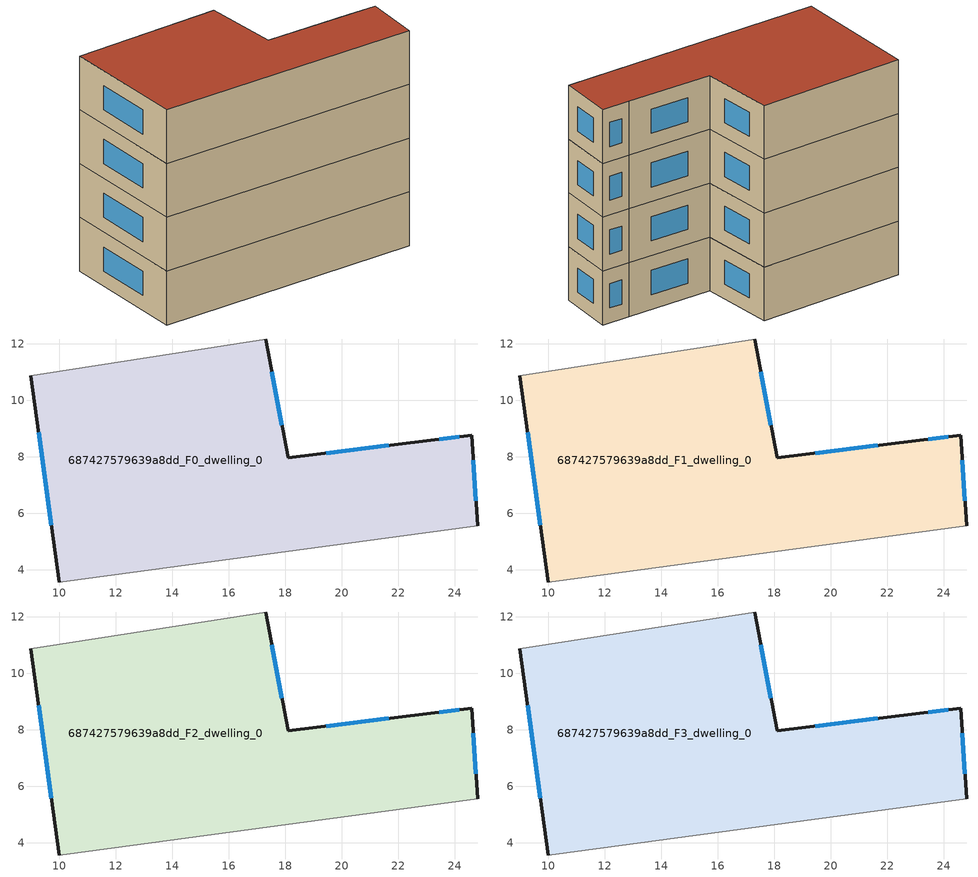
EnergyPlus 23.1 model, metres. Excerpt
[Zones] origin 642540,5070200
687427579639a8dd_F0_dwelling_0
 floor ground (EU_floor_Construction): 24.61,8.77 24.81,5.57 10,3.57 9,10.88 17.31,12.17 18.11,7.97 23.01,8.57 z0
 wall outside (EU_wall_Construction): 24.81,5.57 24.61,8.77 23.01,8.57 18.11,7.97 17.31,12.17 / 9,10.88 10,3.57 z0:3
 wall adiabatic (EU_wall_Construction): 10,3.57 24.81,5.57 / 17.31,12.17 9,10.88 z0:3
 window (EU_Window_Construction): 24.76,6.45 24.67,7.89 / 9.27,8.87 9.72,5.58 / 17.89,9.13 17.53,11.02 / 21.66,8.41 19.46,8.14 / 24.17,8.72 23.45,8.63 z0.83:2.17
687427579639a8dd_F1_dwelling_0
 floor to 687427579639a8dd_F0_dwelling_0 (EU_floor_Construction): 24.61,8.77 24.81,5.57 10,3.57 9,10.88 17.31,12.17 18.11,7.97 23.01,8.57 z3
 wall outside (EU_wall_Construction): 24.81,5.57 24.61,8.77 23.01,8.57 18.11,7.97 17.31,12.17 / 9,10.88 10,3.57 z3:6
 wall adiabatic (EU_wall_Construction): 10,3.57 24.81,5.57 / 17.31,12.17 9,10.88 z3:6
 window (EU_Window_Construction): 24.76,6.45 24.67,7.89 / 9.27,8.87 9.72,5.58 / 17.89,9.13 17.53,11.02 / 21.66,8.41 19.46,8.14 / 24.17,8.72 23.45,8.63 z3.83:5.17
687427579639a8dd_F2_dwelling_0
 floor to 687427579639a8dd_F1_dwelling_0 (EU_floor_Construction): 24.61,8.77 24.81,5.57 10,3.57 9,10.88 17.31,12.17 18.11,7.97 23.01,8.57 z6
 wall outside (EU_wall_Construction): 24.81,5.57 24.61,8.77 23.01,8.57 18.11,7.97 17.31,12.17 / 9,10.88 10,3.57 z6:9
 wall adiabatic (EU_wall_Construction): 10,3.57 24.81,5.57 / 17.31,12.17 9,10.88 z6:9
 window (EU_Window_Construction): 24.76,6.45 24.67,7.89 / 9.27,8.87 9.72,5.58 / 17.89,9.13 17.53,11.02 / 21.66,8.41 19.46,8.14 / 24.17,8.72 23.45,8.63 z6.83:8.17
687427579639a8dd_F3_dwelling_0
 floor to 687427579639a8dd_F2_dwelling_0 (EU_floor_Construction): 24.61,8.77 24.81,5.57 10,3.57 9,10.88 17.31,12.17 18.11,7.97 23.01,8.57 z9
 wall outside (EU_wall_Construction): 24.81,5.57 24.61,8.77 23.01,8.57 18.11,7.97 17.31,12.17 / 9,10.88 10,3.57 z9:12
 wall adiabatic (EU_wall_Construction): 10,3.57 24.81,5.57 / 17.31,12.17 9,10.88 z9:12
 window (EU_Window_Construction): 24.76,6.45 24.67,7.89 / 9.27,8.87 9.72,5.58 / 17.89,9.13 17.53,11.02 / 21.66,8.41 19.46,8.14 / 24.17,8.72 23.45,8.63 z9.83:11.17
 roof outside (EU_roof_Construction): 24.81,5.57 24.61,8.77 23.01,8.57 18.11,7.97 17.31,12.17 9,10.88 10,3.57 z12
[Building]
EU S2 Campaign: North Axis=0; Terrain=City; Solar Distribution=FullExterior
[Site:Location]
Lyon-Bron: Latitude=45.75; Longitude=5; Time Zone=1; Elevation=198
[SizingPeriod:WeatherFileDays]
AnnualSizingPeriod: Begin Month=1; Begin Day of Month=1; End Month=12; End Day of Month=31; Day of Week for Start Day=Monday; Use Weather File Daylight Saving Period=No; Use Weather File Rain and Snow Indicators=No
[MATERIAL]
EU_InternalMass_Material: Roughness=MediumRough; Thickness=0.1; Conductivity=1; Density=1800; Specific Heat=900; Thermal Absorptance=0.9; Solar Absorptance=0.7; Visible Absorptance=0.7
[MATERIAL:NOMASS] Roughness=MediumRough; Thermal Absorptance=0.9; Solar Absorptance=0.7; Visible Absorptance=0.7
Name | Thermal Resistance
EU_wall_NoMass | 0.87146
EU_roof_NoMass | 0.842276
EU_floor_NoMass | 0.496999
[WINDOWMATERIAL:SIMPLEGLAZINGSYSTEM]
EU_Window_SimpleGlazing: UFactor=2.2525; Solar Heat Gain Coefficient=0.76; Visible Transmittance=0.76
[CONSTRUCTION]
EU_wall_Construction: EU_wall_NoMass
EU_roof_Construction: EU_roof_NoMass
EU_floor_Construction: EU_floor_NoMass
EU_InternalMass_Construction: EU_InternalMass_Material
EU_Window_Construction: EU_Window_SimpleGlazing
[ZONE] Type=1; Multiplier=1; Ceiling Height=autocalculate; Floor Area=autocalculate; Part of Total Floor Area=Yes
Name | Volume
687427579639a8dd_F0_dwelling_0 | 254.271
687427579639a8dd_F1_dwelling_0; 687427579639a8dd_F2_dwelling_0 | 254.272
687427579639a8dd_F3_dwelling_0 | 1017.09
[INTERNALMASS] Construction=EU_InternalMass_Construction; Surface Area=84.7572
Name | Zone or ZoneList
687427579639a8dd_F0_dwelling_0_EU_InternalMass | 687427579639a8dd_F0_dwelling_0
687427579639a8dd_F1_dwelling_0_EU_InternalMass | 687427579639a8dd_F1_dwelling_0
687427579639a8dd_F2_dwelling_0_EU_InternalMass | 687427579639a8dd_F2_dwelling_0
687427579639a8dd_F3_dwelling_0_EU_InternalMass | 687427579639a8dd_F3_dwelling_0
[OTHEREQUIPMENT] Fuel Type=Electricity; Design Level Calculation Method=Watts/Area; Power per Zone Floor Area=1; Fraction Latent=0; Fraction Radiant=0; Fraction Lost=0; Carbon Dioxide Generation Rate=0; EndUse Subcategory=EU_Step8_InternalGains
Name | Zone or ZoneList or Space or SpaceList | Schedule
EU_Step8_InternalGain_687427579639a8dd_F0_dwelling_0_f000 | 687427579639a8dd_F0_dwelling_0 | EU_Step8_GainSchedule_687427579639a8dd_F0_dwelling_0_f000
EU_Step8_InternalGain_687427579639a8dd_F1_dwelling_0_f000 | 687427579639a8dd_F1_dwelling_0 | EU_Step8_GainSchedule_687427579639a8dd_F1_dwelling_0_f000
EU_Step8_InternalGain_687427579639a8dd_F2_dwelling_0_f000 | 687427579639a8dd_F2_dwelling_0 | EU_Step8_GainSchedule_687427579639a8dd_F2_dwelling_0_f000
EU_Step8_InternalGain_687427579639a8dd_F3_dwelling_0_f000 | 687427579639a8dd_F3_dwelling_0 | EU_Step8_GainSchedule_687427579639a8dd_F3_dwelling_0_f000
[ZONEVENTILATION:DESIGNFLOWRATE] Schedule=EU_AlwaysOn; Design Flow Rate Calculation Method=AirChanges/Hour; Air Changes per Hour=0.425; Ventilation Type=Natural; Fan Pressure Rise=0; Fan Total Efficiency=1; Constant Term Coefficient=1; Temperature Term Coefficient=0; Velocity Term Coefficient=0; Velocity Squared Term Coefficient=0; Minimum Indoor Temperature=-100; Maximum Indoor Temperature=100; Delta Temperature=-100; Minimum Outdoor Temperature=-100; Maximum Outdoor Temperature=100; Maximum Wind Speed=40
Name | Zone or ZoneList or Space or SpaceList
EU_ConstantAir_687427579639a8dd_F0_dwelling_0 | 687427579639a8dd_F0_dwelling_0
EU_ConstantAir_687427579639a8dd_F1_dwelling_0 | 687427579639a8dd_F1_dwelling_0
EU_ConstantAir_687427579639a8dd_F2_dwelling_0 | 687427579639a8dd_F2_dwelling_0
EU_ConstantAir_687427579639a8dd_F3_dwelling_0 | 687427579639a8dd_F3_dwelling_0
[HVACTEMPLATE:THERMOSTAT] Constant Heating Setpoint=20; Constant Cooling Setpoint=50
EU_HeatOnly_687427579639a8dd_F0_dwelling_0; EU_HeatOnly_687427579639a8dd_F1_dwelling_0; EU_HeatOnly_687427579639a8dd_F2_dwelling_0; EU_HeatOnly_687427579639a8dd_F3_dwelling_0
[HVACTEMPLATE:ZONE:IDEALLOADSAIRSYSTEM] System Availability Schedule=EU_AlwaysOn; Maximum Heating Supply Air Temperature=50; Minimum Cooling Supply Air Temperature=13; Maximum Heating Supply Air Humidity Ratio=0.0156; Minimum Cooling Supply Air Humidity Ratio=0.0077; Heating Limit=NoLimit; Cooling Limit=NoLimit; Heating Availability Schedule=EU_AlwaysOn; Cooling Availability Schedule=EU_CoolingOff; Dehumidification Control Type=ConstantSensibleHeatRatio; Cooling Sensible Heat Ratio=0.7; Dehumidification Setpoint=60; Humidification Control Type=None; Humidification Setpoint=30; Outdoor Air Method=None; Outdoor Air Flow Rate per Person=0.00944; Outdoor Air Flow Rate per Zone Floor Area=0; Outdoor Air Flow Rate per Zone=0; Demand Controlled Ventilation Type=None; Outdoor Air Economizer Type=NoEconomizer; Heat Recovery Type=None; Sensible Heat Recovery Effectiveness=0.7; Latent Heat Recovery Effectiveness=0.65
Name | Template Thermostat
687427579639a8dd_F0_dwelling_0 | EU_HeatOnly_687427579639a8dd_F0_dwelling_0
687427579639a8dd_F1_dwelling_0 | EU_HeatOnly_687427579639a8dd_F1_dwelling_0
687427579639a8dd_F2_dwelling_0 | EU_HeatOnly_687427579639a8dd_F2_dwelling_0
687427579639a8dd_F3_dwelling_0 | EU_HeatOnly_687427579639a8dd_F3_dwelling_0
[SIZING:ZONE] Zone Cooling Design Supply Air Temperature Input Method=SupplyAirTemperature; Zone Cooling Design Supply Air Temperature=13; Zone Heating Design Supply Air Temperature Input Method=SupplyAirTemperature; Zone Heating Design Supply Air Temperature=50; Zone Cooling Design Supply Air Humidity Ratio=0.008; Zone Heating Design Supply Air Humidity Ratio=0.008; Cooling Design Air Flow Method=DesignDay; Cooling Design Air Flow Rate=0; Cooling Minimum Air Flow per Zone Floor Area=0.000762; Cooling Minimum Air Flow=0; Cooling Minimum Air Flow Fraction=0.2; Heating Design Air Flow Method=DesignDay; Heating Design Air Flow Rate=0; Heating Maximum Air Flow per Zone Floor Area=0.002032; Heating Maximum Air Flow=0.141576; Heating Maximum Air Flow Fraction=0.3; Account for Dedicated Outdoor Air System=No; Dedicated Outdoor Air System Control Strategy=NeutralSupplyAir; Dedicated Outdoor Air Low Setpoint Temperature for Design=autosize; Dedicated Outdoor Air High Setpoint Temperature for Design=autosize; Zone Load Sizing Method=Sensible Load Only No Latent Load; Zone Latent Cooling Design Supply Air Humidity Ratio Input Method=HumidityRatioDifference; Zone Cooling Design Supply Air Humidity Ratio Difference=0.005; Zone Latent Heating Design Supply Air Humidity Ratio Input Method=HumidityRatioDifference; Zone Humidification Design Supply Air Humidity Ratio Difference=0.005
687427579639a8dd_F0_dwelling_0; 687427579639a8dd_F1_dwelling_0; 687427579639a8dd_F2_dwelling_0; 687427579639a8dd_F3_dwelling_0
[SCHEDULE:CONSTANT]
Name | Hourly Value
EU_AlwaysOn | 1
EU_CoolingOff | 0
[SCHEDULE:FILE] Column Number=1; Rows to Skip at Top=0; Number of Hours of Data=8760; Column Separator=Comma; Interpolate to Timestep=No; Minutes per Item=60; Adjust Schedule for Daylight Savings=Yes
Name | File
EU_Step8_GainSchedule_687427579639a8dd_F0_dwelling_0_f000 | ../../schedules/687427579639a8dd/687427579639a8dd_F0_dwelling_0_f000_gain.csv
EU_Step8_GainSchedule_687427579639a8dd_F1_dwelling_0_f000 | ../../schedules/687427579639a8dd/687427579639a8dd_F1_dwelling_0_f000_gain.csv
EU_Step8_GainSchedule_687427579639a8dd_F2_dwelling_0_f000 | ../../schedules/687427579639a8dd/687427579639a8dd_F2_dwelling_0_f000_gain.csv
EU_Step8_GainSchedule_687427579639a8dd_F3_dwelling_0_f000 | ../../schedules/687427579639a8dd/687427579639a8dd_F3_dwelling_0_f000_gain.csv
